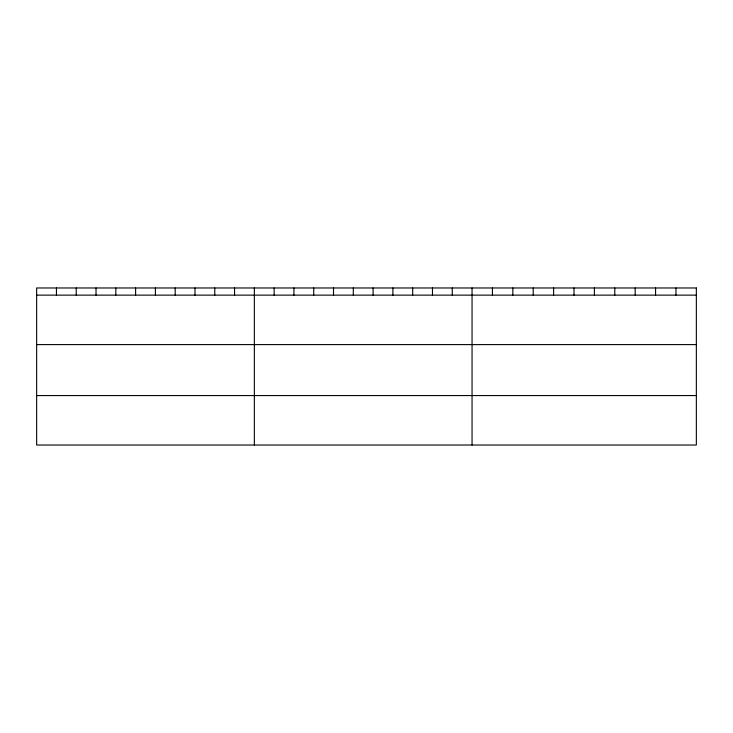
<?xml version="1.0" encoding="UTF-8"?>
<svg xmlns="http://www.w3.org/2000/svg" width="733" height="733" viewBox="0 0 733 733"><rect width="100%" height="100%" fill="white"/><g stroke="black" fill="none" stroke-linecap="round" stroke-linejoin="round"><path stroke-width="1.1" d="M36.65 295.133L696.35 295.133M36.65 344.602L696.35 344.602M36.65 395.563L696.35 395.563M675.963 287.977L675.963 295.133M655.568 287.977L655.568 295.133M635.181 287.977L635.181 295.133M614.785 287.977L614.785 295.133M594.399 287.977L594.399 295.133M574.003 287.977L574.003 295.133M553.617 287.977L553.617 295.133M533.221 287.977L533.221 295.133M512.834 287.977L512.834 295.133M492.439 287.977L492.439 295.133M472.052 287.977L472.052 445.023M452.261 287.977L452.261 295.133M432.47 287.977L432.47 295.133M412.679 287.977L412.679 295.133M392.888 287.977L392.888 295.133M373.097 287.977L373.097 295.133M353.306 287.977L353.306 295.133M333.515 287.977L333.515 295.133M313.724 287.977L313.724 295.133M293.933 287.977L293.933 295.133M274.142 287.977L274.142 295.133M254.351 287.977L254.351 445.023M234.56 287.977L234.56 295.133M214.769 287.977L214.769 295.133M194.978 287.977L194.978 295.133M175.187 287.977L175.187 295.133M155.396 287.977L155.396 295.133M135.605 287.977L135.605 295.133M115.814 287.977L115.814 295.133M96.023 287.977L96.023 295.133M76.232 287.977L76.232 295.133M56.441 287.977L56.441 295.133M696.35 287.977L36.65 287.977L36.65 445.023L696.35 445.023L696.35 287.977"/></g></svg>
